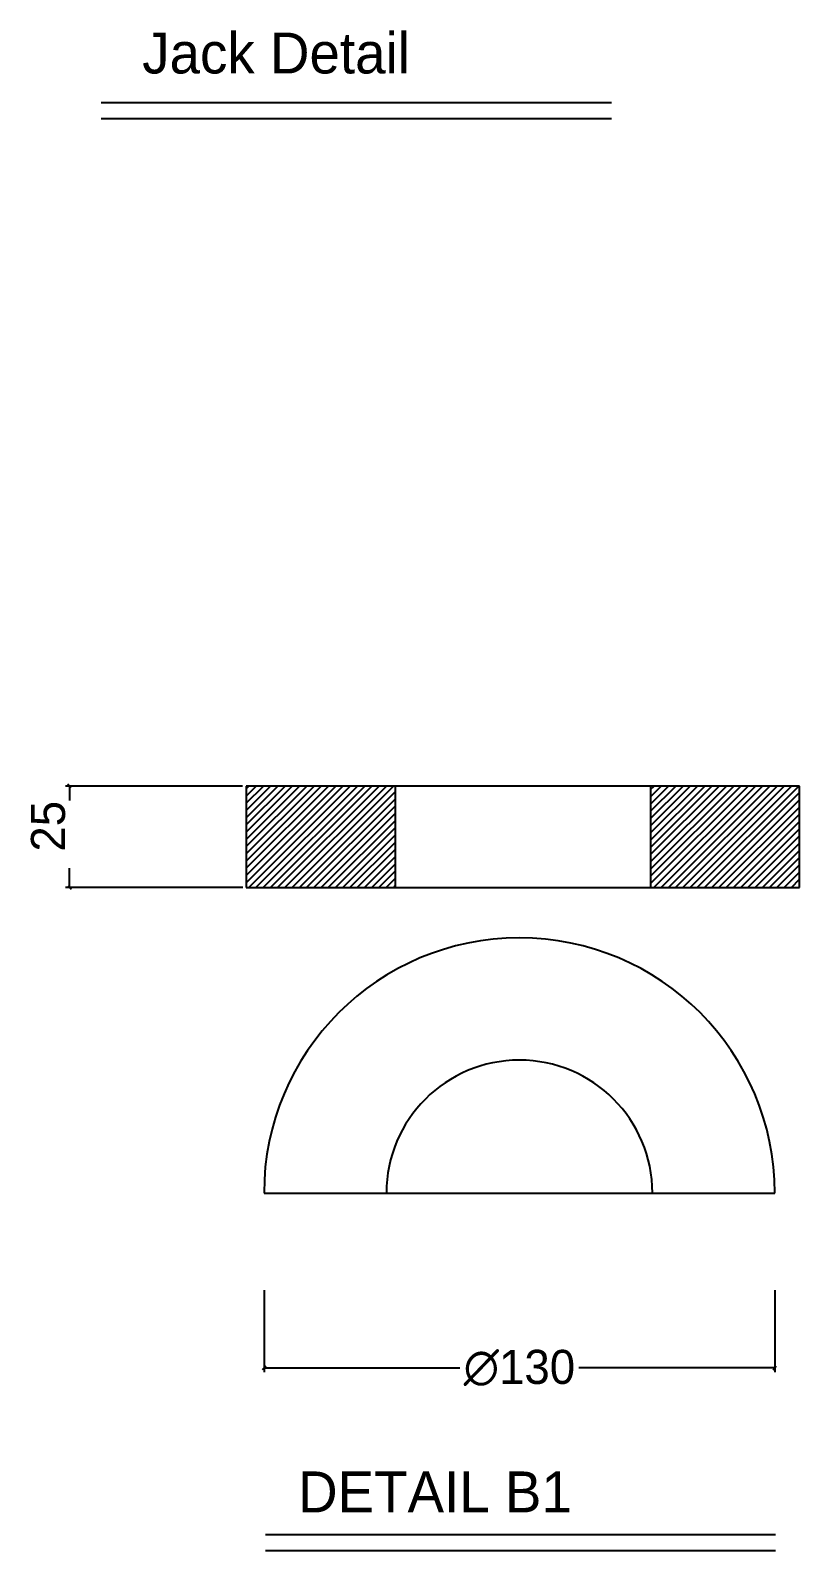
# Model space of a CAD drawing. Extents: x 152000 to 152174, y 158796 to 159332.
# Drawn here: x 152089.32 to 152098.16, y 158947.27 to 158964.76 of the extents above; entities that cross this region are included whole.
import ezdxf

# ---------------------------------------------------------------- set-up
doc = ezdxf.new("R2010")
doc.units = 0
doc.header["$LTSCALE"] = 3
doc.header["$MEASUREMENT"] = 0
doc.header["$PDMODE"] = 2
doc.header["$PDSIZE"] = 0.03
doc.layers.get('0').update_dxf_attribs({"linetype": 'CONTINUOUS'})
doc.layers.get('DEFPOINTS').update_dxf_attribs({"linetype": 'CONTINUOUS'})
doc.layers.add('MECNEK', color=6, linetype='CONTINUOUS')
doc.layers.add('TEXT', color=7, linetype='CONTINUOUS')

# ---------------------------------------------------------------- blocks, each defined once
blk = doc.blocks.new('_OBLIQUE')
at = {"color": 0, "linetype": 'ByBlock'}
blk.add_line((-0.5, -0.5), (0.5, 0.5), dxfattribs=at)

msp = doc.modelspace()

# ---------------------------------------------------------------- linework, layer by layer
at = {"color": 8, "linetype": 'ByBlock'}
for p, q in [((152091.75648, 158956.06751), (152089.71952, 158956.06751)), ((152089.76657, 158956.06751), (152089.76657, 158955.90172)), ((152089.76657, 158954.90047), (152089.76657, 158955.12268)), ((152091.75819, 158954.90047), (152089.71952, 158954.90047)), ((152092.00212, 158950.26634), (152092.00212, 158949.32385)), ((152097.87477, 158950.26634), (152097.87477, 158949.32385)), ((152092.00212, 158949.3709), (152094.25482, 158949.3709)), ((152097.87477, 158949.3709), (152095.62207, 158949.3709))]:
    msp.add_line(p, q, dxfattribs=at)
at = {"layer": 'DEFPOINTS', "color": 0, "linetype": 'ByBlock'}
for p in [(152091.79569, 158956.06751), (152089.76657, 158954.90047), (152091.79741, 158954.90047), (152092.00212, 158950.30555), (152097.87477, 158950.30555), (152097.87477, 158949.3709)]:
    msp.add_point(p, dxfattribs=at)
at = {"layer": 'MECNEK'}
for p, q in [((152098.15773, 158956.06751), (152091.79569, 158956.06751)), ((152091.79569, 158956.06751), (152091.79741, 158954.90047)), ((152091.79574, 158956.03485), (152091.8284, 158956.06751)), ((152091.79586, 158955.95178), (152091.91159, 158956.06751)), ((152091.79599, 158955.86872), (152091.99477, 158956.06751)), ((152091.79611, 158955.78566), (152092.07796, 158956.06751)), ((152091.79623, 158955.70259), (152092.16114, 158956.06751)), ((152091.79635, 158955.61953), (152092.24433, 158956.06751)), ((152091.79647, 158955.53647), (152092.32751, 158956.06751)), ((152091.79659, 158955.4534), (152092.4107, 158956.06751)), ((152091.79672, 158955.37034), (152092.49388, 158956.06751)), ((152091.79684, 158955.28728), (152092.57707, 158956.06751)), ((152091.79696, 158955.20421), (152092.66025, 158956.06751)), ((152091.79708, 158955.12115), (152092.74344, 158956.06751)), ((152091.7972, 158955.03809), (152092.82662, 158956.06751)), ((152091.79733, 158954.95503), (152092.90981, 158956.06751)), ((152091.82595, 158954.90047), (152092.99299, 158956.06751)), ((152091.90914, 158954.90047), (152093.07618, 158956.06751)), ((152091.99232, 158954.90047), (152093.15936, 158956.06751)), ((152092.07551, 158954.90047), (152093.24255, 158956.06751)), ((152092.15869, 158954.90047), (152093.32573, 158956.06751)), ((152092.24188, 158954.90047), (152093.40892, 158956.06751)), ((152092.32506, 158954.90047), (152093.4921, 158956.06751)), ((152092.40825, 158954.90047), (152093.50865, 158956.00087)), ((152092.49143, 158954.90047), (152093.50877, 158955.91781)), ((152093.50855, 158956.06751), (152093.51026, 158954.90047)), ((152096.44488, 158956.06751), (152096.44659, 158954.90047)), ((152096.44494, 158956.02569), (152096.48676, 158956.06751)), ((152096.44506, 158955.94262), (152096.56994, 158956.06751)), ((152096.44518, 158955.85956), (152096.65313, 158956.06751)), ((152096.4453, 158955.7765), (152096.73631, 158956.06751)), ((152096.44543, 158955.69343), (152096.8195, 158956.06751)), ((152096.44555, 158955.61037), (152096.90268, 158956.06751)), ((152096.44567, 158955.52731), (152096.98587, 158956.06751)), ((152096.44579, 158955.44424), (152097.06905, 158956.06751)), ((152096.44591, 158955.36118), (152097.15224, 158956.06751)), ((152096.44604, 158955.27812), (152097.23542, 158956.06751)), ((152096.44616, 158955.19505), (152097.31861, 158956.06751)), ((152096.44628, 158955.11199), (152097.40179, 158956.06751)), ((152096.4464, 158955.02893), (152097.48498, 158956.06751)), ((152096.44652, 158954.94587), (152097.56816, 158956.06751)), ((152096.48431, 158954.90047), (152097.65135, 158956.06751)), ((152096.56749, 158954.90047), (152097.73453, 158956.06751)), ((152096.65068, 158954.90047), (152097.81772, 158956.06751)), ((152096.73386, 158954.90047), (152097.9009, 158956.06751)), ((152096.81705, 158954.90047), (152097.98409, 158956.06751)), ((152096.90023, 158954.90047), (152098.06727, 158956.06751)), ((152096.98342, 158954.90047), (152098.15046, 158956.06751)), ((152097.0666, 158954.90047), (152098.15785, 158955.99171)), ((152097.14979, 158954.90047), (152098.15797, 158955.90865)), ((152098.15945, 158954.90047), (152098.15773, 158956.06751)), ((152092.57462, 158954.90047), (152093.50889, 158955.83474)), ((152092.6578, 158954.90047), (152093.50901, 158955.75168)), ((152097.23297, 158954.90047), (152098.15809, 158955.82558)), ((152097.31616, 158954.90047), (152098.15821, 158955.74252)), ((152092.74099, 158954.90047), (152093.50914, 158955.66862)), ((152092.82417, 158954.90047), (152093.50926, 158955.58555)), ((152097.39934, 158954.90047), (152098.15833, 158955.65946)), ((152097.48253, 158954.90047), (152098.15845, 158955.57639)), ((152092.90736, 158954.90047), (152093.50938, 158955.50249)), ((152092.99054, 158954.90047), (152093.5095, 158955.41943)), ((152097.56571, 158954.90047), (152098.15858, 158955.49333)), ((152097.6489, 158954.90047), (152098.1587, 158955.41027)), ((152093.07373, 158954.90047), (152093.50962, 158955.33636)), ((152093.15691, 158954.90047), (152093.50975, 158955.2533)), ((152097.73208, 158954.90047), (152098.15882, 158955.3272)), ((152097.81527, 158954.90047), (152098.15894, 158955.24414)), ((152093.2401, 158954.90047), (152093.50987, 158955.17024)), ((152093.32328, 158954.90047), (152093.50999, 158955.08717)), ((152097.89845, 158954.90047), (152098.15906, 158955.16108)), ((152097.98164, 158954.90047), (152098.15919, 158955.07801)), ((152091.79741, 158954.90047), (152098.15945, 158954.90047)), ((152093.40647, 158954.90047), (152093.51011, 158955.00411)), ((152093.48965, 158954.90047), (152093.51023, 158954.92105)), ((152098.06482, 158954.90047), (152098.15931, 158954.99495)), ((152098.14801, 158954.90047), (152098.15943, 158954.91189)), ((152092.00212, 158951.38399), (152097.87477, 158951.38399))]:
    msp.add_line(p, q, dxfattribs=at)
for radius in [2.93633, 1.52934]:
    msp.add_arc((152094.93844, 158951.38399), radius, 0, 180, dxfattribs=at)
at = {"layer": 'TEXT', "color": 2}
for p, q in [((152090.13141, 158963.93442), (152095.9959, 158963.93442)), ((152090.13141, 158963.75013), (152095.9959, 158963.75013)), ((152092.01785, 158947.45404), (152097.88234, 158947.45404)), ((152092.01785, 158947.26975), (152097.88234, 158947.26975))]:
    msp.add_line(p, q, dxfattribs=at)

# ---------------------------------------------------------------- block references
at = {"color": 8, "linetype": 'ByBlock'}
for p, xscale, yscale, zscale, rotation in [((152089.76657, 158956.06751), 0.03921375878615901, 0.03921375878615901, 0.03921375878615901, 90), ((152089.76657, 158954.90047), 0.03921375878615901, 0.03921375878615901, 0.03921375878615901, 270), ((152092.00212, 158949.3709), 0.03921375879357727, 0.03921375879357727, 0.03921375879357727, 180)]:
    msp.add_blockref('_OBLIQUE', p, dxfattribs=dict(at, xscale=xscale, yscale=yscale, zscale=zscale, rotation=rotation))
at = {"color": 8, "linetype": 'ByBlock', "xscale": 0.03921375879357727, "yscale": 0.03921375879357727, "zscale": 0.03921375879357727}
msp.add_blockref('_OBLIQUE', (152097.87477, 158949.3709), dxfattribs=at)

# ---------------------------------------------------------------- texts
at = {"color": 0, "linetype": 'ByBlock', "insert": (152089.52131, 158955.60429), "char_height": 0.392138, "attachment_point": 5, "rotation": 90}
msp.add_mtext('\\A1;25', dxfattribs=at)
at = {"color": 0, "linetype": 'ByBlock', "insert": (152094.93844, 158949.3709), "char_height": 0.392138, "attachment_point": 5}
msp.add_mtext('\\A1;∅130', dxfattribs=at)
at = {"layer": 'TEXT', "color": 0}
for s, height, p in [('Jack Detail', 0.4705651, (152090.60167, 158964.26661)), ('DETAIL B1', 0.470565, (152092.39401, 158947.70992))]:
    msp.add_text(s, height=height, dxfattribs=at).set_placement(p)

doc.saveas('drawing.dxf')
